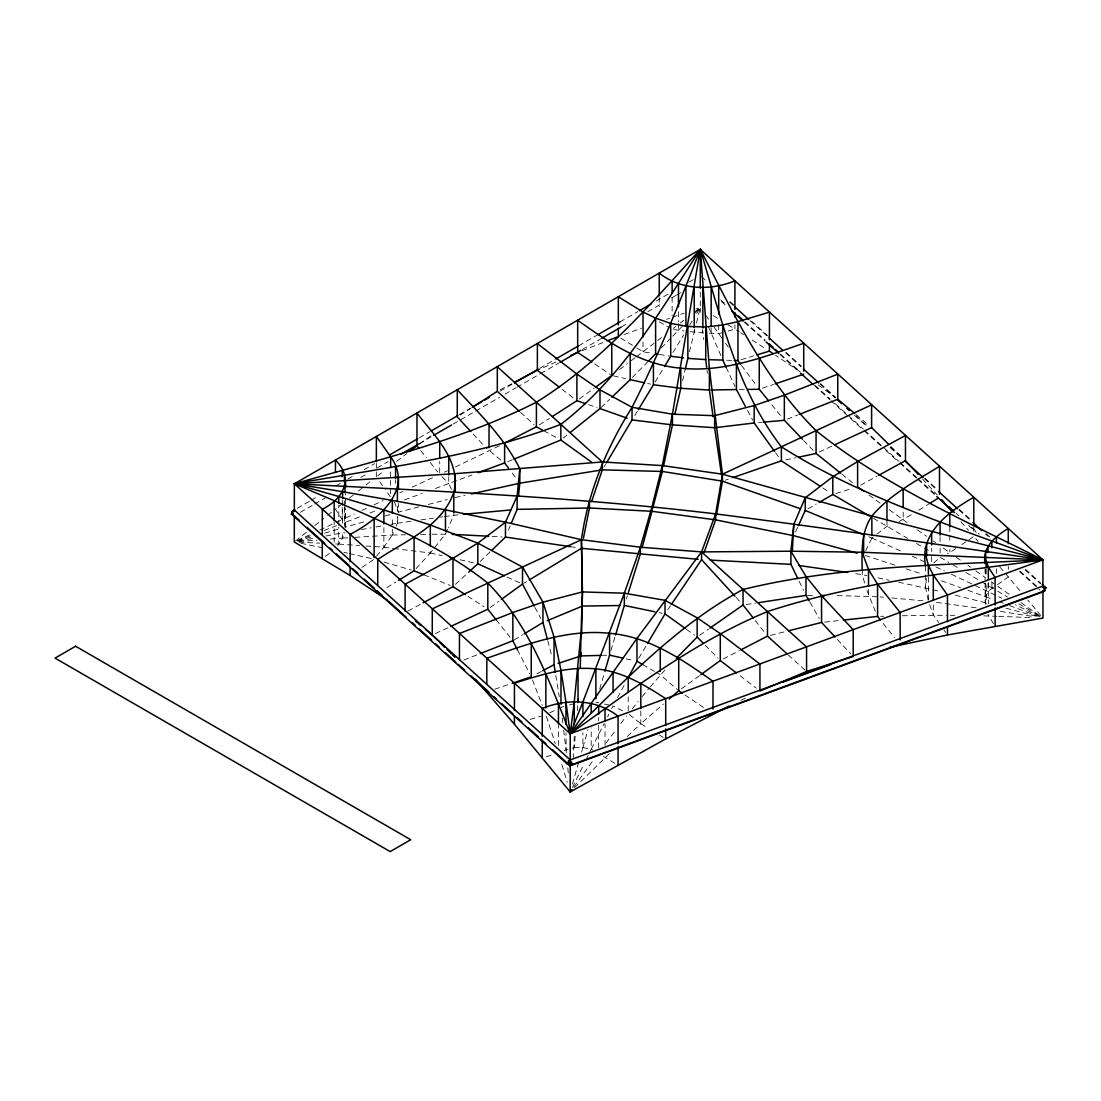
<?xml version="1.0" encoding="UTF-8"?>
<svg xmlns="http://www.w3.org/2000/svg" width="1101" height="1101" viewBox="0 0 1101 1101"><rect width="100%" height="100%" fill="white"/><g stroke="black" fill="none" stroke-linecap="round" stroke-linejoin="round"><path stroke-width="0.75" stroke-dasharray="5 3.75" d="M334.14 542.353L334.167 522.287M337.567 545.573L338.709 544.073L338.736 527.09M338.736 525.397L338.764 505.015M363.688 521.957L345.508 527.062L344.393 522.7L342.218 519.589L342.232 507.327M342.246 504.272L342.246 499.661M335.544 543.922L338.709 544.073L342.562 538.1L342.576 531.466M342.576 523.181L342.604 503.295M344.407 507.492L344.393 522.7L361.968 516.011M344.407 505.799L344.42 500.735M344.93 527.462L344.971 504.409M345.508 527.062L345.521 508.868M345.535 503.9L345.549 493.977M376.322 476.884L376.336 463.425M376.542 556.239L383.864 547.238L383.891 525.494M390.621 488.693L390.607 497.115L385.254 489.518M390.621 485.335L390.635 480.284M390.635 476.926L390.649 466.838M366.124 546L383.864 547.238L392.314 535.031L392.314 529.209M392.328 524.847L392.341 517.58M395.562 483.339L395.576 480.27M396.099 526.182L397.351 523.236L397.365 516.397M397.378 511.263L397.378 506.13M418.903 506.9L398.397 512.199L398.411 503.515M416.095 568.57L430.298 553.005L430.312 548.807M439.698 472.742L439.712 461.278M451.438 489.367L448.754 483.545L448.768 476.733M558.455 745.542L558.455 725.49M566.272 752.809L565.983 732.881M573.263 758.727L574.282 736.142M581.534 752.272L582.897 747.51L582.897 732.853M588.952 753.841L591.196 749.272L591.209 727.94M598.655 747.813L598.669 722.573M598.669 720.894L598.669 717.522M605.027 745.391L605.027 723.949M628.203 710.654L628.203 695.474M627.377 736.404L640.81 723.674L640.81 710.255M862.537 569.657L862.166 574.557L865.358 585.209M454.135 510.768L453.791 515.185L448.245 527.737M572.203 748.198L574.282 747.662L575.217 736.39M577.364 710.627L578.039 702.576M928.184 600.155L925.597 587.783L926.395 578.589M390.8 524.379L397.351 523.236L397.874 517.718M985.409 604.256L985.698 585.374M682.551 380.822L685.386 368.849M689.46 351.825L695.749 326.02M696.506 322.937L700.291 307.551L700.291 289.769M572.465 784.022L578.809 761.796M574.282 747.662L582.897 747.51L588.003 729.702M599.742 688.951L604.435 672.78M610.945 650.485L615.115 636.516M626.359 599.013L627.364 595.792M330.493 539.063L342.562 538.1L344.93 532.389M508.373 530.131L510.135 525.989M355.004 537.329L392.314 535.031L393.58 532.072M447.543 529.306L445.465 534.013L430.298 553.005L395.465 548.683M795.569 531.934L797.84 526.884M967.999 590.342L985.712 596.701L988.065 591.581L994.203 586.599M865.703 550.734L871.896 538.059L871.882 535.306M572.451 787.394L583.695 764.521M585.952 759.938L588.195 755.369M582.897 747.51L591.196 749.272L604.188 723.536M607.601 716.765L608.963 714.054M611.702 708.631L613.064 705.92L624.418 711.741M617.551 697.552L625.024 683.597M638.731 658.302L646.617 644.98M603.967 467.072L605.619 464.305M672.986 352.513L683.652 334.965M696.699 313.455L700.291 307.551L695.887 309.078M655.164 381.909L664.66 366.234M689.515 325.29L692.391 320.556M634.726 415.517L637.396 411.127M667.756 609.83L670.495 605.756M573.759 787.077L593.315 760.199M606.045 743.079L616.188 729.605M620.813 723.481L626.345 716.132M632.208 708.824L638.222 701.516M642.227 696.644L649.232 688.111M650.237 686.9L664.866 670.014M672.766 336.108L682.854 325.662M694.841 313.193L700.291 307.551L700.773 312.271M661.329 347.93L671.624 337.291M632.318 377.492L649.26 360.288M574.543 787.669L612.844 750.208M480.119 561.538L490.482 551.532M601.077 407.535L609.706 399.264M455.456 584.342L469.122 571.763M933.786 563.024L940.103 557.257L948.745 562.336M629.249 714.521L640.81 723.674L663.311 704.145M563.285 438.06L566.946 435.101M295.577 540.949L307.138 531.714M314.845 525.562L323.832 518.378M327.685 515.309L331.539 512.226M343.058 503.102L335.392 509.157L342.218 519.589L354.316 513.974M349.457 498.065L353.297 495.037M358.417 491.005L363.523 486.972M366.082 484.949L369.922 481.921M868.868 536.806L871.896 538.059L875.667 535.127M876.933 534.15L887.007 526.319L891.053 524.709M694.428 312.078L700.291 307.551M673.303 328.428L675.656 326.612M680.349 322.978L683.859 320.253M636.516 356.71L653.939 343.361M657.572 340.553L662.43 336.823M377.588 475.907L383.932 471.063M396.635 461.36L406.792 453.598M619.588 369.551L627.405 363.633M631.3 360.66L635.208 357.701M681.313 688.896L699.507 675.656M490.289 607.435L498.959 601.146M579.387 398.906L594.334 388.089M419.481 444.033L432.074 434.991M997.478 584.727L1008.337 576.924L1021.329 592.352M325.222 556.432L330.176 552.895M699.713 635.263L708.631 629.043M955.833 548.642L947.41 553.844M961.834 544.568L973.821 536.435L978.128 541.499M362.105 567.345L374.106 559.225L349.127 553.5M539.297 424.917L549.413 418.408M460.122 415.077L470.127 408.691M899.159 521.461L912.289 514.222M918.771 510.217L929.148 503.79M386.809 587.59L395.892 581.989M523.842 583.241L526.526 581.617M514.098 639.998L522.879 634.671M808.01 508.868L816.268 504.079M297.298 508.249L309.656 501.12M311.143 500.253L317.088 496.826M335.97 485.926L340.883 483.091M347.861 479.059L352.774 476.224M364.225 469.618L374.629 463.604M419.247 437.84L429.651 431.826M459.392 414.664L471.283 407.783M499.992 391.213L512.928 383.754M539.696 368.298L555.014 359.449M578.809 345.7L596.646 335.406M619.987 321.919L637.837 311.624M656.127 301.055L669.518 293.334M688.854 282.159L694.346 278.993M300.284 512.35L313.661 504.616M314.693 504.024L325.098 498.01M360.798 477.407L368.229 473.113M377.148 467.966L388.006 461.691M419.247 443.662L432.624 435.927M452.993 424.174L499.537 397.296M505.029 394.117L515.901 387.841M516.933 387.249L539.696 374.106M540.729 373.514L559.019 362.945M582.36 349.471L601.697 338.31M621.473 326.887L628.919 322.593M647.787 311.693L662.664 303.105M671.582 297.958L676.042 295.371M676.496 295.109L680.955 292.536M860.61 485.142L877.057 476.183M408.086 610.986L421.545 603.678M536.944 673.784L541.224 671.527M500.171 389.809L511.621 383.795M723.233 659.004L739.459 650.622M499.386 445.795L452.029 468.572M740.863 700.332L745.267 698.185M549.633 712.87L557.189 709.209M444.322 472.205L447.405 470.746M297.284 540.577L309.271 534.976M319.758 530.076L334.732 523.085M336.232 522.397L342.218 519.589M361.885 510.465L366.413 508.359M373.982 504.836L383.052 500.625M819.158 452.029L833.044 445.575M399.814 492.849L402.883 491.431M412.091 487.165L433.56 477.228M435.363 633.57L449.236 627.13M564.097 750.662L568.047 749.272M556.088 361.968L538.816 369.606M507.726 461.704L512.419 459.791M787.311 419.123L797.688 415.036M463.893 660.008L478.729 654.173M582.044 350.724L606.706 341.117M297.421 540.77L311.514 535.334M324.038 530.517L336.562 525.7M369.964 512.983L376.363 510.547M404.411 499.978L422.151 493.399M435.459 488.472L472.026 474.971M624.157 334.484L641.69 328.167M666.559 319.29L669.491 318.272M672.422 317.239L684.161 313.152M725.394 480.146L728.339 479.141M762.429 388.213L773.549 384.442M494.748 689.198L509.034 684.354M835.907 493.523L851.417 488.693M741.124 359.683L753.703 355.871M530.131 719.448L541.128 716.132M297.49 541.031L311.9 536.834M324.699 533.118L340.704 528.452M560.973 707.379L563.822 706.581M569.506 704.984L573.772 703.773M709.085 333.121L718.705 333.672L722.765 332.53M728.16 331.016L734.918 329.116L739.239 331.869M385.171 515.915L390.139 514.525M546.302 756.662L554.395 754.391M428.372 504.451L447.309 499.565M770.48 635.36L785.508 631.561M455.195 497.528L464.883 495.381M785.715 459.929L795.844 457.768M299.045 541.073L314.858 538.072M325.937 535.981L343.347 532.691M361.307 529.54L371.147 527.819M376.06 526.966L384.249 525.535M746.203 604.532L755.644 603.1M397.351 523.236L411.471 521.227M420.871 519.878L433.409 518.089M439.684 517.195L442.808 516.754M444.377 516.534L458.539 514.745M824.677 622.12L840.242 620.441M758.713 422.591L761.727 422.316M298.825 541.609L316.923 540.151M342.562 538.1L348.783 537.715M602.426 655.343L606.706 655.219M880.676 616.326L883.773 616.243M902.366 615.762L947.094 615.198M392.314 535.031L405.608 534.769M420.554 534.494L430.519 534.302M432.184 534.26L448.795 534.178M739.266 389.506L744.978 389.451M807.583 595.407L815.401 595.462M837.283 595.627L878.529 596.77M950.163 615.253L954.746 615.335M983.799 615.872L996.928 616.285M726.605 360.22L734.188 360.495M998.621 616.354L1032.752 617.661M299.059 542.187L319.675 543.165M492.133 536.38L502.125 536.889M338.709 544.073L359.669 545.545M690.079 331.69L702.851 332.819L703.58 339.507M880.194 596.921L883.511 597.224M891.838 597.981L925.101 600.981M383.864 547.238L393.814 548.477M673.716 329.557L684.065 330.961M936.456 602.385L976.601 607.862M855.683 573.635L866.927 575.548M570.359 546.66L578.273 547.83M1000.424 611.399L1033.522 616.574M659.375 354.453L669.449 356.063M636.846 347.985L643.012 351.783L652.453 353.325M300.931 543.316L324.176 548.05M898.636 582.168L940.474 591.498M659.21 612.693L662.114 613.298M878.02 577.86L889.126 580.172M595.889 702.177L598.751 702.796M604.477 704.048L608.77 704.984M647.622 383.478L650.526 384.111M626.015 658.811L634.231 660.655M613.326 375.826L625.602 378.606M430.298 553.005L442.175 555.702M459.998 559.735L473.361 562.762M344.118 552.358L347.448 553.129M955.365 595.201L988.34 603.486M1006.025 608.192L1038.16 616.766M384.098 562.129L411.21 569.974M865.221 555.468L895.154 565.24M906.178 568.832L921.922 573.979M588.443 404.631L597.1 407.576M941.424 580.819L960.609 587.7M985.712 596.701L993.666 599.66M1000.025 602.041L1003.204 603.224M1009.576 605.591L1038.215 616.285M423.802 574.75L450.199 585.498M871.896 538.059L901.788 551.505M912.247 556.211L924.207 561.593M507.148 577.089L519.713 582.787M935.905 566.946L944.369 570.937M951.415 574.268L1001.8 598.201M1039.936 616.588L1015.521 604.821M591.196 749.272L593.067 750.166M543.729 430.752L557.175 438.033M642.805 664.632L654.434 671.349M655.893 672.188L660.256 674.72L677.555 689.776M614.785 763.296L603.431 756.442M659.224 321.836L668.913 327.465M873.451 518.365L907.651 538.348M916.5 543.509L931.253 552.096M953.053 564.882L958.82 568.281M966.004 572.52L978.954 580.144M981.844 581.837L996.171 590.301M997.589 591.141L1007.511 597.017M1018.865 603.747L1040.142 616.381M640.81 723.674L647.03 727.486M659.471 735.124L663.201 737.409M620.785 338.117L635.607 347.228M713.283 315.629L717.604 318.327M727.706 324.616L734.918 329.116L734.918 324.589M740.67 332.777L743.547 334.621M752.176 340.113L766.557 349.292M467.897 596.315L484.082 606.816M822.805 487.949L829.948 492.615M800.042 371.725L775.558 355.238M684.836 694.91L704.434 708.136M594.733 363.949L610.367 374.519M956.315 557.257L961.503 560.891M967.972 565.432L970.573 567.249M975.747 570.882L984.817 577.254M991.299 581.796L993.886 583.613M997.781 586.338L1011.984 596.302M1021.026 602.646L1040.404 616.243M889.278 509.749L907.086 522.59M917.45 529.884L926.519 536.283M933.001 540.839L935.589 542.669M943.364 548.147L949.833 552.716L949.833 549.454M686.446 629.332L694.483 635.126M869.006 495.037L880.415 503.308M818.304 384.937L835.329 397.461M500.707 460.012L485.624 447.46M562.074 389.272L574.419 398.796M740.106 675.78L756.222 688.166M842.031 474.283L852.422 482.61M855.904 414.458L869.198 425.605M730.046 301.605L733.872 305.06M751.694 321.217L768.264 336.232M786.086 352.389L801.377 366.234M820.479 383.547L835.769 397.406M856.151 415.875L867.616 426.266M890.544 447.034L903.288 458.58M924.936 478.206L937.68 489.739M959.329 509.364L972.073 520.911M986.083 533.6L991.175 538.224M1025.568 569.382L1040.858 583.241M701.557 276.709L707.929 282.489M729.591 302.101L733.404 305.569M749.974 320.57L767.796 336.727M785.632 352.898L800.922 366.743M820.025 384.056L835.315 397.901M854.417 415.228L867.161 426.761M890.09 447.543L902.82 459.089M924.482 478.701L937.212 490.248M958.875 509.873L971.619 521.406M985.629 534.109L988.175 536.421M1025.114 569.891L1040.404 583.736M720.673 299.844L727.045 305.61M744.868 321.781L765.25 340.237M780.54 354.095L799.643 371.409M814.933 385.254L830.223 399.113M835.315 403.723L846.779 414.114M848.059 415.27L863.335 429.115M864.615 430.271L882.452 446.428M883.718 447.584L899.008 461.443M900.274 462.585L916.844 477.6M918.11 478.756L935.946 494.913M956.329 513.383L958.875 515.681M971.619 527.228L979.257 534.15M1020.021 571.089L1036.578 586.09M721.485 301.509L726.577 306.119M744.414 322.276L764.796 340.746M780.086 354.605L799.188 371.918M814.479 385.763L829.769 399.608M831.035 400.764L862.881 429.624M864.161 430.78L880.717 445.781M885.81 450.405L898.554 461.938M899.82 463.094L916.376 478.095M917.656 479.252L935.492 495.409M968.605 525.425L976.257 532.347M1019.554 571.598L1039.936 590.067M520.525 412.38L533.957 424.573M788.247 654.916L805.354 670.399M890.957 446.524L903.054 458.333M441.955 476.678L448.754 483.545M705.259 645.269L717.976 658.192M803.606 440.441L813.804 451.093M837.393 639.475L850.963 654.063M922.5 479.031L937.391 495.078M473.141 434.014L484.481 446.235M736.142 597.458L740.753 602.495M960.953 521.778L968.453 530.324M999.708 566.809L1008.337 576.924M1040.817 615.487L1027.825 600.059M771.801 404.796L781.201 416.412M394.309 501.726L398.397 512.199M883.222 623.496L894.521 637.658M420.747 450.598L426.431 457.727M430.216 462.489L437.799 471.999M496.152 619.739L510.754 638.14M755.272 620.565L765.443 633.529M512.213 473.086L516.011 478.137M741.523 365.408L756.593 385.708M775.558 452.745L779.439 458.154M714.109 327.135L723.522 340.415M725.449 343.099L728.339 347.145M929.657 604.697L933.331 614.936L938.644 622.45M943.956 629.965L945.731 632.469M705.81 315.368L708.576 319.29M379.886 481.935L382.57 485.734M993.46 623.703L987.845 614.262M809.909 602.164L819.24 618.39M534.921 607.394L540.77 618.377M747.524 410.453L752.712 420.21M517.442 649.769L529.705 673.812M799.092 581.163L803.496 590.219M726.22 367.445L735.055 386.589M866.955 590.549L875.323 611.275M708.452 326.804L721.072 356.05M532.457 679.964L542.187 705.232M546.371 716.311L555.289 743.615M561.868 764.534L567.263 782.288M547.72 640.589L552.069 657.187M555.785 675.395L559.253 696.713M707.007 370.266L707.379 373.308M562.226 717.99L563.12 725.559M563.657 730.101L565.969 749.809M702.534 329.653L702.851 332.819L702.851 329.584M567.786 767.865L568.391 773.893M1008.323 566.341L1008.323 569.368M996.46 568.79L996.474 573.332M991.905 582.787L991.905 587.769M988.354 582.415L988.381 603.761M988.065 583.447L988.065 591.581M986.179 569.024L986.193 577.392M986.207 585.76L986.221 604.16M985.67 569.217L985.684 577.296M985.078 568.405L985.106 579.814M985.106 583.062L985.134 602.619M973.807 526.65L973.807 531.535M949.805 526.622L949.819 542.931M940.075 536.586L940.089 542.49M940.089 548.394L940.103 552.826M933.318 604.958L933.331 614.936M931.652 548.312L931.666 551.642M931.666 556.638L931.68 563.285M928.391 577.296L928.418 599.784M925.569 566.052L925.597 587.783M903.192 512.075L903.205 519.851M886.993 519.961L887.007 526.319M868.538 589.296L868.551 595.875M718.705 324.616L718.705 333.672M711.163 328.249L711.163 333.218M694.236 328.979L694.236 332.172M678.491 311.858L678.491 321.864M678.491 323.529L678.491 330.19M672.133 297.38L672.133 315.643M659.224 297.49L659.224 306.629M643.012 341.833L643.012 351.783"/><path stroke-width="1.5" d="M294.325 516.108L294.297 541.967L350.09 575.451L387.291 599.99M294.325 511.263L294.366 483.793L700.291 249.404L1042.908 559.859L1042.95 587.342M322.249 558.537L322.276 541.568M322.29 533.847L322.318 509.144C343.044 499.303 354.343 478.467 335.461 460.094L335.433 472.37M334.167 520.745L334.195 500.666L294.366 483.793C376.212 460.438 460.039 440.785 536.421 402.195C600.54 362.449 650.182 304.784 700.291 249.404C733.211 313.083 764.493 379.528 816.061 430.656C884.282 485.569 965.247 520.745 1042.908 559.859L570.222 733.748L294.366 483.793C383.905 467.76 475.357 456.984 560.849 424.353C621.005 378.29 659.788 312.023 700.291 249.404C720.921 317.432 737.023 389.437 781.38 446.8C862.042 498.065 954.113 526.237 1042.908 559.859C950.424 572.823 856.633 582.36 767.466 611.564C695.488 641.319 633.075 688.675 570.222 733.748L570.194 791.963L665.692 738.936L729.137 706.044M338.764 503.322L338.778 496.523L294.366 483.793L455.222 473.664L602.316 461.966L662.32 465.585L722.449 474.201L871.868 516.039L1042.908 559.859C942.649 565.061 841.123 565.529 743.051 589.448C676.248 625.464 624.088 681.505 570.222 733.748C549.138 680.514 529.017 624.57 487.826 583.103C441.941 546.66 387.428 524.021 334.195 500.666M342.273 476.678L342.287 470.54M342.617 498.326L342.617 491.693L294.366 483.793C434.964 491.018 575.782 497.046 715.636 513.892C824.91 527.916 933.937 543.729 1042.908 559.859L862.138 552.234L790.89 551.216L701.571 551.904L640.397 547.225L581.438 539.683L505.483 522.177L445.492 509.859L342.617 491.693M344.448 482.142L344.448 475.384M344.985 492.89L344.985 486.312M345.549 487.358L345.563 480.738M350.09 575.451L350.104 566.891M350.118 561.758L350.146 534.384C377.478 520.016 414.499 490.151 390.662 456.736L376.377 436.505L376.336 461.746M374.106 557.519L374.161 518.172M377.726 584.755L377.753 559.432C405.388 540.839 442.23 526.347 453.818 492.147C461.305 460.493 434.262 435.803 416.99 413.081L416.962 445.836L418.848 448.217M383.891 523.938L383.905 509.956L338.778 496.523M390.649 466.838L390.662 456.736M392.341 513.217L392.355 500.129M395.576 478.742L395.589 466.466M397.392 500.996L397.406 489.023M398.424 489.05L398.438 477.476M405.085 611.193L405.113 584.246L453.006 558.248L477.834 543.11L505.483 522.177L517.14 496.042L519.823 468.765C504.616 438.349 480.256 414.361 457.287 389.85L457.259 416.907L470.87 431.578M398.493 580.392L414.072 570.8L414.114 537.027M430.312 546L430.34 524.998L383.905 509.956M444.721 647.264L432.266 635.002L432.294 608.867L581.438 539.683C587.989 492.092 606.665 447.777 632.057 407.287C658.109 356.146 679.537 302.871 700.291 249.404L709.388 368.821L722.449 474.201L722.449 481.165L716.49 515.034M439.712 458.002L439.739 441.639M445.478 530.999L445.492 509.859M448.768 475.026L448.795 456.282M465.42 594.705L452.979 586.627L453.006 558.248M453.791 512.309L453.818 492.147M455.195 491.569L455.222 473.664M459.447 660.339L459.461 633.488L512.86 612.486L542.972 602.137L582.457 591.925L624.363 593.205L665.018 600.334L697.153 617.826L720.288 633.598L759.938 664.082L759.938 691.029L806.579 671.5L853.22 656.485L853.206 629.772L821.539 595.737L806.001 576.497L790.89 551.216L793.849 524.186L805.244 497.803L832.796 476.761L857.596 461.553L905.449 435.473L905.476 460.686L918.234 474.448M469.122 571.763L477.82 563.767L477.834 543.11L430.34 524.998M486.821 683.487L486.821 658.26C526.25 644.594 567.015 628.754 609.569 633.295C648.75 636.502 681.918 659.265 713.021 681.326L713.008 709.03M496.152 619.739L487.812 609.238L487.826 583.103M489.023 447.735L489.05 424.064M519.3 411.265L497.308 391.323L497.322 366.729L602.316 461.966L602.316 469.852L591.581 501.629M508.414 468.021L504.602 462.97L504.63 443.373M491.638 550.417L505.469 537.068L505.483 522.177M517.442 649.769L512.846 640.754L512.86 612.486M572.369 789.816L570.194 791.963L514.428 724.21L514.428 715.678M514.428 710.558L514.442 683.253C540.715 674.83 567.91 666.036 595.902 668.885C621.776 671.238 644.512 684.698 665.706 698.695L665.706 725.531M511.291 523.209L517.126 509.364L517.14 496.042M519.823 468.765L519.81 483.188L518.475 496.276M534.191 606.018L522.507 584.053L522.521 567.015L477.834 543.11M531.26 643.19L531.246 676.812L512.199 683.267M542.518 430.092L536.407 426.789L536.421 402.195M559.597 387.373L537.371 370.239L537.384 343.595L576.896 374.065L600.004 389.837L632.057 407.287L672.45 414.196L714.618 415.696L754.185 405.526L784.339 395.176L837.765 374.147L837.765 399.25L854.693 413.439M542.242 757.805L542.256 740.835M542.256 736.211L542.27 708.452C567.056 698.337 596.412 699.204 618.06 716.187L618.046 743.753M547.321 639.089L542.958 622.492L542.972 602.137L522.521 567.015M545.848 707.874L545.862 673.757M555.289 672.339L554.051 664.729L554.064 637.107L542.972 602.137M558.455 723.949L558.468 703.897M591.939 462.392L560.836 440.015L560.849 424.353M560.973 704.296L560.987 670.426L554.064 637.107M565.983 724.417L565.997 702.424L560.987 670.426M574.282 724.637L574.295 701.612L581.039 632.69L582.457 591.925L581.438 539.683L582.195 591.622M552.317 416.536L576.896 400.695L576.896 374.065M591.898 362.023L577.681 352.43L577.681 320.295C608.647 342.315 641.718 365.037 680.776 368.161C723.398 372.812 764.245 356.972 803.716 343.264L803.716 371.106M578.053 668.403L578.039 702.576L578.259 699.245M581.039 632.69L580.282 667.591M582.457 591.925L581.645 634.121M582.897 716.558L582.911 701.901L624.363 593.205L640.397 547.225L651.943 506.942L662.32 465.585L672.45 414.196L700.291 249.404L700.291 288.159M589.434 501.051L589.434 507.988L583.434 538.21M591.209 713.187L591.223 703.346L636.984 638.374L701.571 551.904L715.636 513.892L722.449 474.201L871.607 404.824L871.62 427.628L888.548 444.157M595.889 698.846L595.902 668.885M598.669 714.164L598.669 705.741M570.621 432.156L599.99 408.567L600.004 389.837M605.027 720.88L605.041 708.631M604.862 671.307L609.569 655.136L609.569 633.295M611.784 343.347L611.784 375.469L595.586 387.194M613.078 692.336L613.078 671.968M618.046 765.181L618.046 746.808M615.569 634.96L624.35 605.454L624.363 593.205M628.203 692.433L628.203 677.266M611.867 397.2L630.199 379.639L630.212 353.614M632.057 407.287L632.043 419.908L606.445 462.915M628.01 678.01L636.984 661.261L636.984 638.374M628.368 592.572L640.383 553.886L640.397 547.225M640.81 708.576L640.823 683.418M643.012 336.865L643.012 311.996L618.322 296.802L618.322 324.988M651.943 506.942L651.943 511.304L642.034 547.803M638.291 409.655L653.43 384.758L653.443 363.124M649.26 360.288L655.604 353.834L655.604 318.134L643.012 311.996M660.256 671.362L660.27 647.911M662.32 465.585L662.32 471.448L652.81 507.988M647.498 643.507L665.018 613.904L665.018 600.334M665.692 738.936L665.706 728.876M664.66 366.234L670.715 356.27L670.715 323.419L655.604 318.134M663.408 466.466L672.436 424.89L672.45 414.196M669.229 699.011L678.711 690.781L678.725 658.192M680.776 368.161L680.776 388.295L674.872 414.224M685.386 368.849L687.864 358.362L687.864 326.488L670.715 323.419M676.399 658.233L697.153 637.052L697.153 617.826M736.39 672.917L720.288 660.531L720.288 633.598M769.434 339.755L769.434 312.147L737.973 321.657L722.82 324.988L722.82 360.082L726.22 367.445M737.973 321.657L737.973 360.633L740.629 364.211M773.108 353.6L769.434 351.123L769.434 344.627M581.122 652.824L581.025 655.935L601.008 655.384M862.166 568.969C861.863 550.789 861.202 531.783 871.868 516.039C890.296 494.39 915.743 481.109 939.483 466.287L939.511 494.253M925.569 566.052C919.184 533.173 948.759 511.483 973.766 497.308L973.807 525.026M792.376 550.032L793.849 524.186M985.078 563.506C981.941 547.266 995.799 535.829 1008.268 528.535L1008.296 543.646M574.295 701.612L570.222 733.748L591.223 703.346M704.09 552.537L715.65 519.865L715.636 513.892M582.911 701.901L570.222 733.748L565.997 702.424M798.418 525.617L805.244 510.465L805.244 497.803M671.417 604.408L701.571 559.638L701.571 551.904L806.565 646.948L806.579 671.5M570.194 791.963L571.97 789.527M291.325 513.988L294.325 509.969L570.208 759.951L572.121 764.589L570.208 765.759L567.208 763.956L291.325 513.988L293.334 515.185M567.208 763.956L570.208 759.951L1042.95 586.049L1045.95 587.851L1042.95 591.87L570.208 765.759L552.413 749.63M572.203 763.089L570.208 765.759L568.295 761.121L570.208 759.951M409.338 451.658L416.962 445.836M700.8 674.72L720.288 660.531M501.437 599.343L522.507 584.053M709.911 628.148L743.051 605.013L743.051 589.448M472.99 406.861L497.308 391.323M930.441 502.992L938.217 498.175M1042.95 591.87L1044.863 590.687L1042.95 586.049M529.209 579.993L581.438 548.298L638.745 553.72M524.131 633.915L542.958 622.492M819.034 502.483L832.81 494.487L832.796 476.761M294.779 509.708L291.806 511.428L293.485 514.332M389.506 455.016L417.747 438.707M431.138 430.973L457.906 415.517M472.769 406.93L481.701 401.782M484.674 400.062L489.133 397.489M514.415 382.887L538.196 369.152M556.046 358.843L578.355 345.962M597.678 334.8L619.987 321.919M639.323 310.757L651.214 303.89M400.943 454.231L418.779 443.923M433.656 435.335L451.506 425.027M560.051 362.353L580.874 350.324M602.151 338.048L621.019 327.148M878.557 475.357L905.476 460.686M423.045 602.866L452.979 586.627M542.642 670.77L554.051 664.729M537.371 370.239L514.484 382.281M740.932 649.851L767.48 636.117L767.466 611.564M503.831 443.524L536.407 426.789M834.586 444.859L871.62 427.628M450.777 626.414L487.812 609.238M570.483 355.609L577.681 352.43M547.197 620.73L582.443 606.059L619.863 605.522M513.974 459.145L560.836 440.015M799.175 414.444L837.765 399.25M480.215 653.595L512.846 640.754M608.165 340.553L618.322 336.589L618.322 328.304M478.233 472.687L504.602 462.97M782.88 682.18L831.283 664.385M572.121 764.589L1044.863 590.687M732.771 477.614L781.38 460.851L819.956 486.078M775.132 383.905L803.716 374.202M558.097 663.408L579.676 656.375M756.855 354.921L769.434 351.123M659.224 295.976L659.224 273.144C680.845 290.113 710.173 290.898 734.918 280.838L734.918 309.505M788.509 630.804L821.566 622.45L835.136 637.039M889.911 647.305L947.507 634.974L1042.977 618.06L1042.95 590.576M471.352 493.95L519.81 483.188L600.733 470.099M798.734 457.163L816.075 453.461L840.737 473.237M758.795 602.619L806.015 595.393L809.125 600.802M774.581 451.396L754.185 422.99L714.618 427.725L672.436 424.89M687.864 326.488L705.727 326.983L722.82 324.988M843.352 620.111L877.58 616.409L880.401 619.946M463.287 514.318L510.795 509.942M763.227 422.178L784.339 420.293L802.478 439.244M711.081 390.029L736.418 389.534L745.294 406.269M517.126 509.364L589.434 507.988L651.943 511.304L714.054 519.658M747.827 389.41L759.25 389.286L768.663 400.915M821.649 595.517L824.773 595.545M602.316 469.852L662.32 471.448L722.449 481.165L800.468 508.772M710.007 359.724L722.82 360.082M734.188 360.495L737.973 360.633M452.139 534.357L488.803 536.215M710.159 560.092L790.903 564.359L797.826 578.575M713.09 416.742L709.388 390.057L680.776 388.295L653.43 384.758M687.864 358.362L705.727 359.6L706.649 367.211M640.383 553.886L698.172 559.322M670.715 356.27L683.57 357.839M632.043 419.908L670.757 424.683M798.996 565.515L847.591 572.465M505.469 537.068L570.359 546.66M655.604 353.834L658.123 354.247M715.65 519.865L793.862 535.719L857.294 553.197M624.35 605.454L654.847 611.784M630.199 379.639L644.718 382.831M609.569 655.136L623.276 658.205M449.607 557.381L454.066 558.386M576.896 400.695L585.553 403.654M599.99 408.567L627.24 418.215M414.072 570.8L423.802 574.75M805.244 510.465L862.799 534.302M477.82 563.767L504.354 575.823M636.984 661.261L642.805 664.632M832.81 494.487L869.391 515.984M678.711 690.781L682.386 693.258M665.018 613.904L685.111 628.368M863.941 491.363L857.61 486.766L857.596 461.553M418.683 623.813L420.94 625.671M425.481 629.4L432.266 635.002M415.283 621.005L417.54 622.877M1042.124 584.383L1045.95 587.851M734.684 306.725L748.694 319.414M769.076 337.883L783.086 350.586M803.469 369.055L818.759 382.9M837.861 400.214L841.687 403.682M846.779 408.292L849.325 410.604M905.38 461.388L923.202 477.545M938.492 491.404L957.595 508.717M972.885 522.562L981.803 530.641M738.51 316.001L742.322 319.469M769.076 343.705L772.902 347.173M775.448 349.471L777.994 351.783M941.038 499.524L943.585 501.836M948.677 506.446L953.783 511.07M731.683 310.743L743.147 321.12M766.076 341.902L778.806 353.449M800.468 373.06L813.199 384.607M936.758 496.565L954.595 512.736M767.48 636.117L787.022 653.801M294.325 515.791L299.417 520.388M307.041 527.31L324.836 543.426M329.928 548.037L332.474 550.349M336.287 553.803L348.989 565.322M352.815 568.777L357.894 573.387M364.252 579.14L374.423 588.361M376.969 590.659L382.047 595.269M388.405 601.036L406.2 617.166M412.558 622.918L415.105 625.217M418.917 628.685L431.633 640.204M435.445 643.658L439.258 647.113M445.616 652.865L455.786 662.086M458.333 664.385L464.691 670.151M471.049 675.904L488.844 692.034M493.922 696.644L496.468 698.942M501.561 703.553L512.997 713.93M516.809 717.384L521.902 721.995M528.246 727.747L538.417 736.968M540.963 739.266L546.055 743.877M446.992 649.494L451.52 653.953M452.649 655.067L454.919 657.297M697.153 637.052L702.933 642.915M701.571 559.638L734.986 596.192M475.412 679.331L514.428 724.21M941.658 499.813L952.379 512.02M862.138 552.234L868.51 569.547L877.538 584.149L900.136 612.486L900.164 639.901M743.051 605.013L753.235 617.978M925.556 554.34L928.377 565.308L933.29 575.011L947.452 595.049L947.479 621.666M985.065 556.996L988.326 567.166L995.084 577.488L995.125 604.944M721.472 474.49L714.618 427.725L714.618 415.696M996.419 537.027L996.433 543.082M995.125 607.986L995.153 626.29M991.85 541.197L991.863 547.844M988.326 567.166L988.34 579.36M988.01 546.041L988.024 552.551M986.166 562.336L986.179 567.359M985.656 551.436L985.656 557.89M949.791 513.589L949.805 526.622M947.493 626.648L947.507 634.974M940.061 521.833L940.075 535.114M933.29 575.011L933.318 599.962M931.639 531.687L931.652 544.995M928.377 565.308L928.391 574.309M926.615 542.821L926.629 555.895M903.164 488.761L903.192 507.41M886.966 500.845L886.993 519.961M877.538 584.149L877.58 616.409M871.868 516.039L871.882 535.306M868.51 569.547L868.538 586.007M863.611 533.82L863.638 553.638M821.539 595.737L821.566 622.45M816.061 430.656L816.075 453.461M806.001 576.497L806.015 595.393M790.89 551.216L790.903 564.359M781.38 446.8L781.38 460.851M784.339 395.176L784.339 420.293M759.25 358.362L759.25 389.286M754.185 405.526L754.185 422.99M736.418 364.431L736.418 389.534M734.918 312.519L734.918 317.047M718.705 285.379L718.705 314.046M711.163 286.852L711.163 326.598M709.388 368.821L709.388 390.057M705.727 326.983L705.727 359.6M702.851 287.65L702.851 327.974M694.236 287.375L694.236 327.369M685.923 285.93L685.937 326.364M678.491 283.535L678.491 306.862M672.133 280.645L672.133 292.811M75.597 646.246L55.05 658.109L390.181 851.596L410.728 839.733L75.597 646.246"/></g></svg>
